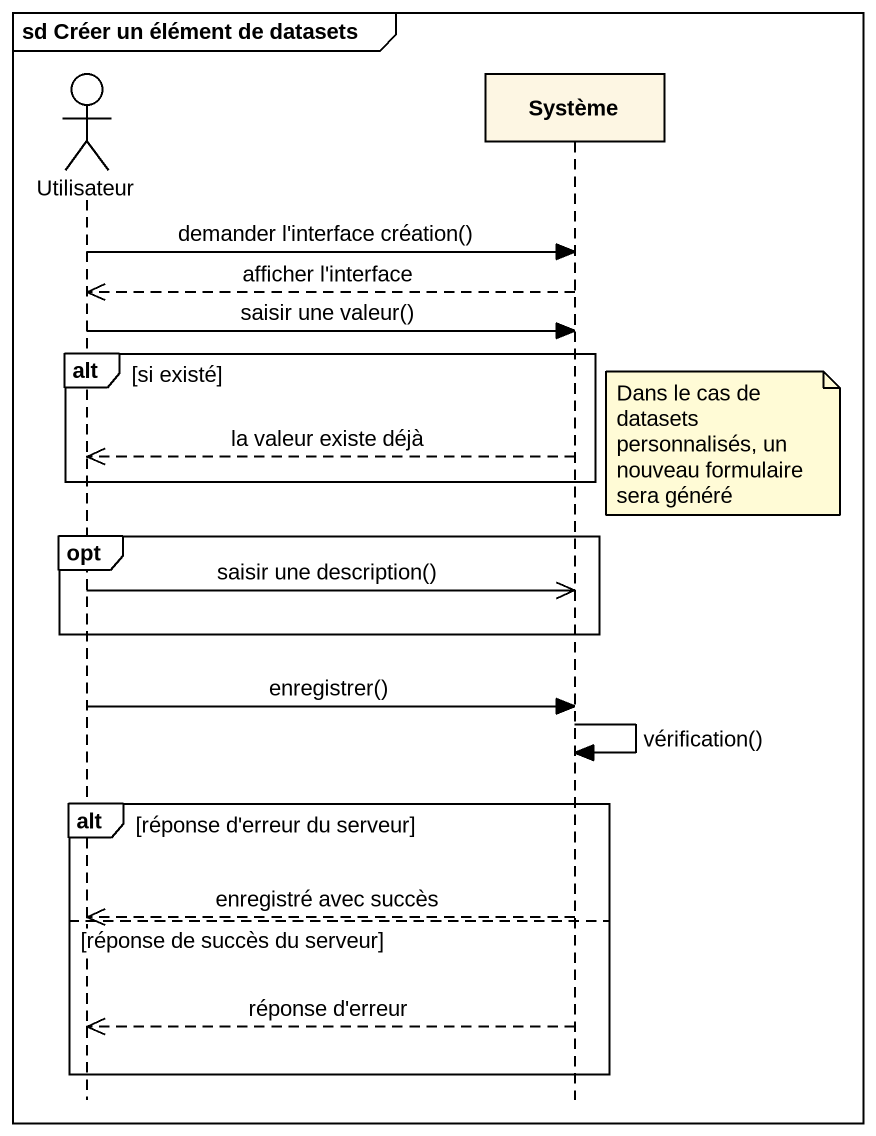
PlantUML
@startuml
mainframe sd Créer un élément de datasets
hide footbox
actor Utilisateur
participant Système

Utilisateur -> Système : demander l'interface création()
Système -->> Utilisateur : afficher l'interface
Utilisateur -> Système : saisir une valeur()
alt si existé
  note right of Système : Dans le cas de datasets personnalisés, un nouveau formulaire sera généré
  Système -->> Utilisateur : la valeur existe déjà
end
opt
  Utilisateur ->> Système : saisir une description()
end
Utilisateur -> Système : enregistrer()
Système -> Système : vérification()
alt réponse d'erreur du serveur
  Système -->> Utilisateur : enregistré avec succès
else réponse de succès du serveur
  Système -->> Utilisateur : réponse d'erreur
end
@enduml
